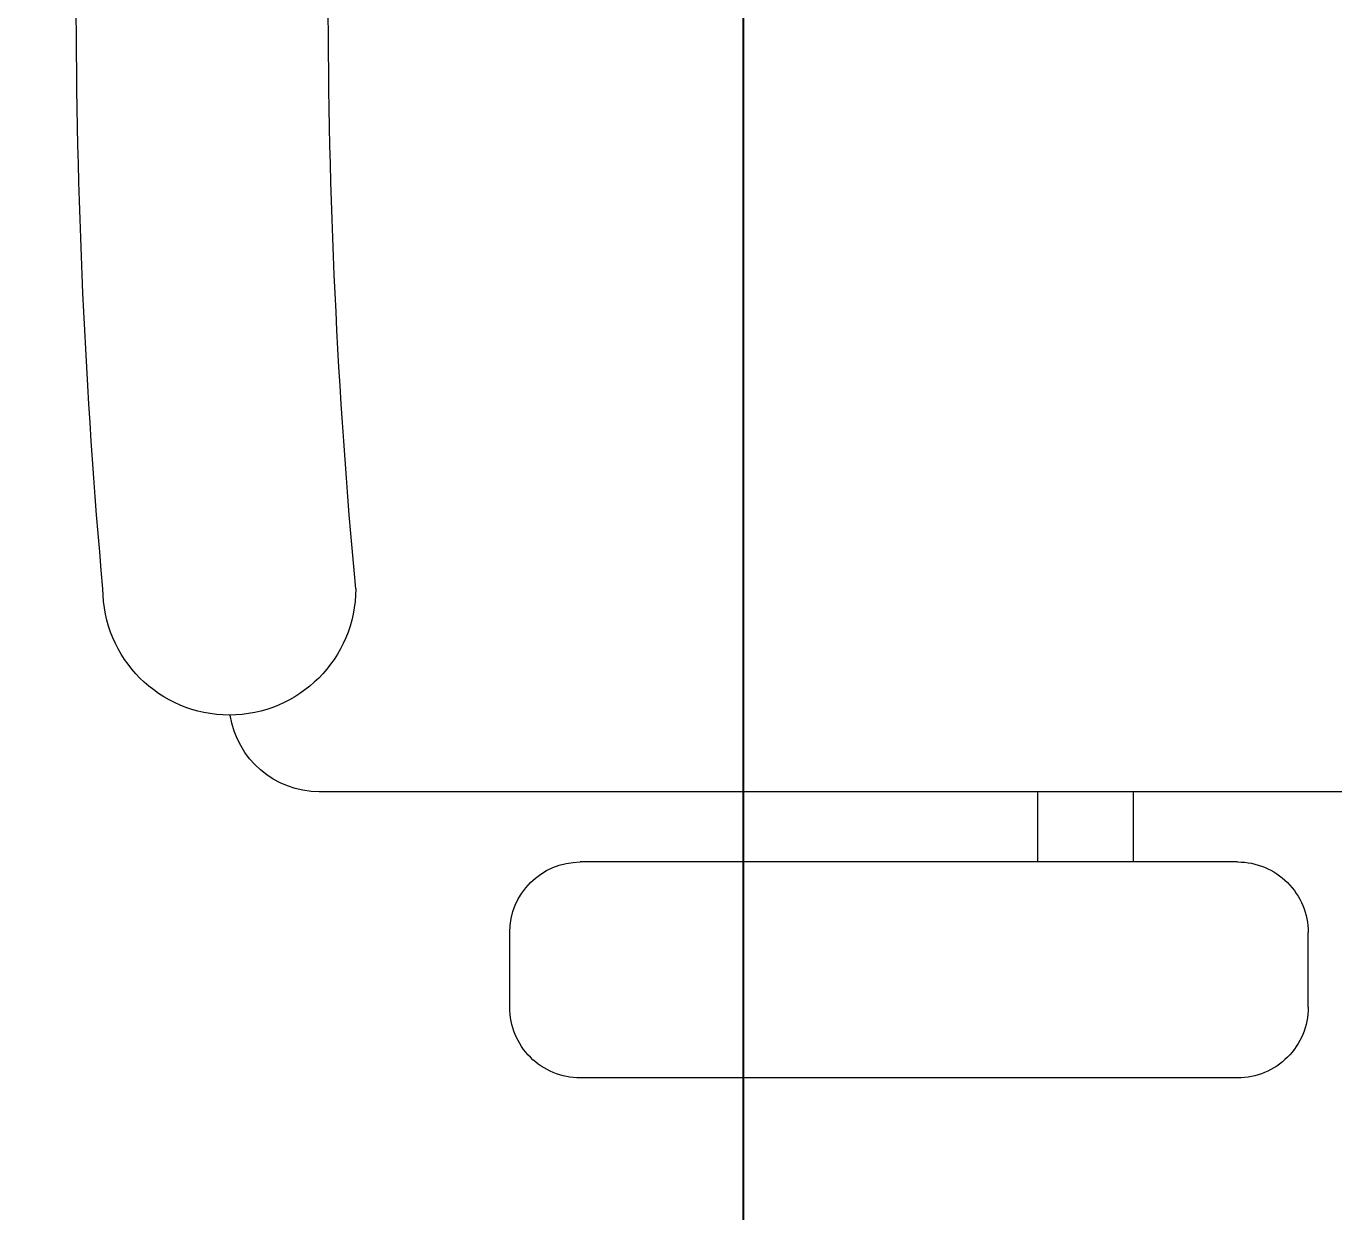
# Model space of a CAD drawing. Extents: x -12260 to 304645, y -29287 to 19916.
# Drawn here: x 38976.7 to 39340, y -4189.8 to -3860.4 of the extents above; entities that cross this region are included whole.
import ezdxf
from ezdxf import colors
from ezdxf.entities.mleader import LeaderData, LeaderLine
from ezdxf.math import Vec2, Vec3

# ---------------------------------------------------------------- set-up
doc = ezdxf.new("R2010")
doc.units = 0
doc.header["$LTSCALE"] = 0.25
doc.linetypes.add('DASHDOT', pattern=[25.4, 12.7, -6.35, 0, -6.35])
doc.layers.add('01-First Floor$0$FALSE CEILING', color=251, linetype='Continuous')
for name, color, linetype, lineweight in [('01-First Floor$0$LOADING', 253, 'Continuous', 5), ('E-LITE-CLNG-CNDT', 6, 'DASHDOT', 35), ('T-DATA-TEXT', 2, 'Continuous', 25)]:
    doc.layers.add(name, color=color, linetype=linetype, lineweight=lineweight)
doc.styles.add('DC_Elc_Romans', font='elc_romans.shx', dxfattribs={"width": 0.7})

# ---------------------------------------------------------------- blocks, each defined once
blk = doc.blocks.new('01-First Floor$0$GF21018-P')
at = {"color": 0}
for p, q in [((-0.2206958158158443, 0.4756307261486727), (-0.2206958158158443, 0.0674977280054634)), ((-0.2805980196294406, 0.3422072443699342), (-0.2598282612620899, 0.3422072443699342)), ((-0.3002131404457629, 0.322592123553612), (-0.3002131404457629, 0.1400010304266672)), ((-0.2402131404457641, 0.322592123553612), (-0.2402131404457641, 0.1400010304266708)), ((-0.2402131404457641, 0.2937232591883401), (-0.2206958158158443, 0.2937232591883365)), ((-0.2402131404457641, 0.2670847420663591), (-0.2206958158158443, 0.2670847420663591)), ((-0.2805980196294406, 0.1203859096103415), (-0.2598282612620899, 0.120385909610345))]:
    blk.add_line(p, q, dxfattribs=at)
for centre, radius, start, end in [((-0.2805980196294406, 0.322592123553612), 0.0196151208163253, 90, 180.0000000000001), ((-0.2598282612620899, 0.322592123553612), 0.0196151208163253, 359.9999999999999, 90), ((-0.2805980196294406, 0.1400010304266672), 0.0196151208163253, 180.0000000000001, 270.0000000000004), ((-0.2598282612620899, 0.1400010304266708), 0.0196151208163253, 270.0000000000006, 359.9999999999999), ((-0.1642902328567111, 0.0424977280054613), 0.0351139560901341, 90.00000000000004, 270), ((-4.0174444003e-06, 1.846735474002139), 1.776735474005004, 264.6945553321505, 275.3052680112835), ((-0.1956958158158457, 0.0674977280054634), 0.025, 179.9999999999999, 261.4720758531367), ((-3.2405935642e-06, 1.831363171438854), 1.831363171441721, 264.8532206013883, 275.1469821681523)]:
    blk.add_arc(centre, radius, start, end, dxfattribs=at)
blk = doc.blocks.new('01-First Floor')
at = {"layer": '01-First Floor$0$FALSE CEILING', "linetype": 'Continuous'}
blk.add_line((39175.99999988297, -6100.000000013157), (39175.99999988297, -2810.000000013201), dxfattribs=at)
at = {"layer": '01-First Floor$0$LOADING', "extrusion": (-7.774263848861105e-06, 8.1701128856128e-07, 0.9999999999694468), "xscale": -1000.000000000003, "yscale": 1000.000000000004, "zscale": 1000.000000000003, "rotation": 270.0014107646746}
blk.add_blockref('01-First Floor$0$GF21018-P', (38990.62251637425, -3852.372495016263, -0.406886553128116), dxfattribs=at)
blk = doc.blocks.new('DC_Arrow-ArrowEllipse')
at = {"color": 0}
blk.add_ellipse((0, 0), major_axis=(0.4, -7.347638122934264e-17), ratio=0.4, dxfattribs=at)
at = {"color": 0, "ltscale": 0.5}
blk.add_solid([(-1.399999999994179, 0.1666666666569654), (-0.3999999999941792, 0), (-1.399999999994179, -0.1666666666860692)], dxfattribs=at)

msp = doc.modelspace()

# ---------------------------------------------------------------- block references
at = {"layer": 'E-LITE-CLNG-CNDT'}
msp.add_blockref('01-First Floor', (0, 0), dxfattribs=at)

# ---------------------------------------------------------------- leaders
at = {"layer": 'T-DATA-TEXT'}
ml = msp.add_multileader_mtext('Standard', dxfattribs=at)
ml.set_content('LINE 9 TO SOUND RACK\\PIN DATA ROOM  ', color=256, style='DC_Elc_Romans')
ml.set_leader_properties(color=45)
ml.set_arrow_properties(name='DC_Arrow-ArrowEllipse')
ml.build(insert=Vec2(0, 0))
ml.multileader.update_dxf_attribs({"dogleg_length": 2, "arrow_head_size": 200, "scale": 100})
ctx = ml.context
ctx.base_point, ctx.scale, ctx.char_height, ctx.arrow_head_size, ctx.landing_gap_size, ctx.plane_origin = Vec3(16665.16084859817, -4318.215087093558), 100, 200, 200, 200, Vec3(27116.83238587132, 2558.344114830452)
notes = []
notes.append((ctx, [(0, (1, 1, 0), (16465.16084859817, -4318.215087093558), (1, 0), 200, [(0, [(15276.00246150044, -3169.035867505979)], 0, [])])]))
ctx.mtext.insert, ctx.mtext.width, ctx.mtext.flow_direction = Vec3(16865.16084859817, -4218.215087093558), 2820.295150132384, 5
for ctx, leaders in notes:
    for number, flags, end, landing, length, lines in leaders:
        leader = LeaderData()
        leader.index, (leader.has_last_leader_line, leader.has_dogleg_vector, leader.attachment_direction) = number, flags
        leader.last_leader_point, leader.dogleg_vector, leader.dogleg_length = Vec3(end), Vec3(landing), length
        for number, points, colour, breaks in lines:
            line = LeaderLine()
            line.index, line.vertices, line.color, line.breaks = number, Vec3.list(points), colors.encode_raw_color(colour), breaks
            leader.lines.append(line)
        ctx.leaders.append(leader)

doc.saveas('drawing.dxf')
